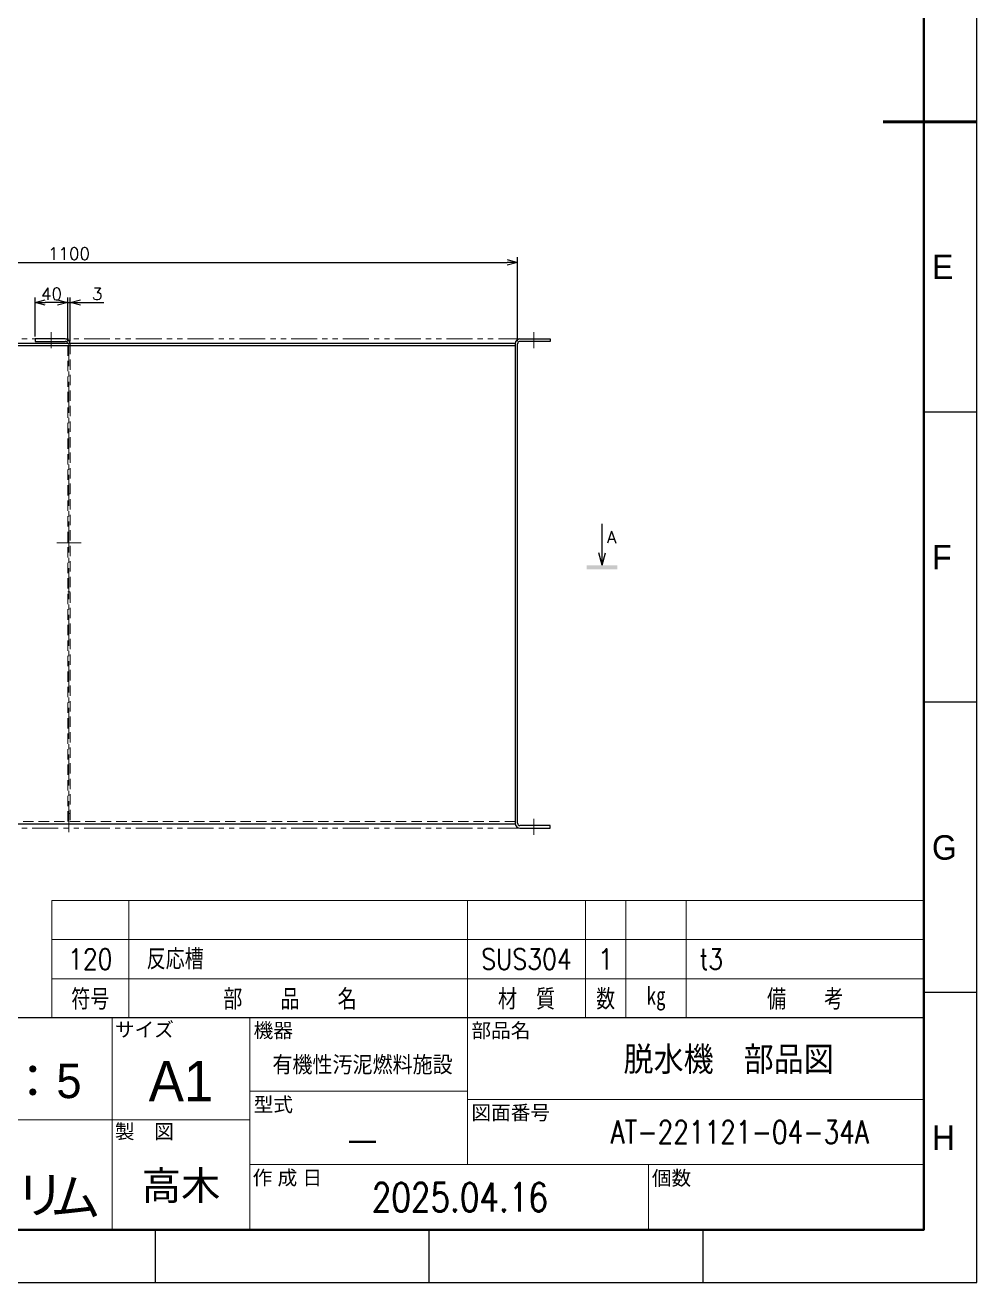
# Model space of a CAD drawing. Header units: millimetres. Extents: x 0 to 8669, y -24 to 3134.
# Drawn here: x 7502 to 8669, y 0 to 1543 of the extents above; entities that cross this region are included whole.
import ezdxf
from ezdxf.enums import TextEntityAlignment as Align

# ---------------------------------------------------------------- set-up
doc = ezdxf.new("R2010")
doc.units = ezdxf.units.MM
doc.header["$LTSCALE"] = 2
doc.header["$PDMODE"] = 99
doc.header["$PDSIZE"] = 1
for name, pattern in [('CENTER2', [28.575000000000003, 19.05, -3.175, 3.175, -3.175]), ('HIDDEN', [9.524999999999999, 6.35, -3.175]), ('PHANTOM2', [31.750000000000004, 15.875, -3.175, 3.175, -3.175, 3.175, -3.175])]:
    doc.linetypes.add(name, pattern=pattern)
for name, color, linetype, lineweight in [('02_細線', 5, 'Continuous', 13), ('04_HIDDEN', 2, 'HIDDEN', 13), ('05_CENTER', 4, 'CENTER2', 13), ('06_PHANTOM', 2, 'PHANTOM2', 13), ('08_DIM', 3, 'Continuous', 13), ('99_図枠', 7, 'Continuous', 40)]:
    doc.layers.add(name, color=color, linetype=linetype, lineweight=lineweight)
doc.styles.add('KSS_TXT', font='txt.shx', dxfattribs={"bigfont": 'extfont2.shx'})
doc.styles.add('MS_G', font='MS Gothic.ttf')
doc.styles.get("Standard").update_dxf_attribs({"font": 'txt.shx', "bigfont": 'extfont2.shx'})
doc.styles.add('寸法用', font='simplex.shx', dxfattribs={"width": 0.8, "bigfont": '@extfont2.shx'})
doc.styles.add('表題用', font='MS PGothic.ttf')
doc.dimstyles.new('KSS_DIM', dxfattribs={"dimscale": 5, "dimtxt": 3, "dimasz": 2.5, "dimexe": 1.25, "dimexo": 0.625, "dimtad": 1, "dimdsep": 46, "dimtxsty": 'KSS_TXT', "dimblk": 'OPEN30', "dimcen": 0, "dimazin": 2, "dimtfac": 0.75, "dimtmove": 0, "dimatfit": 3, "dimldrblk": 'OPEN30', "dimfxl": 1.25, "dimtolj": 1, "dimarcsym": 0})

# ---------------------------------------------------------------- blocks, each defined once
blk = doc.blocks.new('_Open30')
at = {"color": 0, "linetype": 'ByBlock', "lineweight": -2}
for p, q in [((-1, 0.26794919), (0, 0)), ((0, 0), (-1, -0.26794919)), ((0, 0), (-1, 0))]:
    blk.add_line(p, q, dxfattribs=at)
blk = doc.blocks.new('*D237')
at = {"layer": '08_DIM', "color": 0, "lineweight": -2, "transparency": 16777216}
for p, q in [((7554.478401513308, 1154.675600514239), (7554.478401513308, 1208.484656704087)), ((7557.478401513308, 1154.675600514239), (7557.478401513308, 1208.484656704087)), ((7541.978401513308, 1202.234656704087), (7529.478401513308, 1202.234656704087)), ((7554.478401513308, 1202.234656704087), (7557.478401513308, 1202.234656704087)), ((7569.978401513308, 1202.234656704087), (7598.728401513308, 1202.234656704087))]:
    blk.add_line(p, q, dxfattribs=at)
at = {"layer": 'Defpoints', "color": 0, "transparency": 16777216}
for p in [(7557.478401513308, 1202.234656704087), (7554.478401513308, 1151.550600514239), (7557.478401513308, 1151.550600514239)]:
    blk.add_point(p, dxfattribs=at)
at = {"layer": '08_DIM', "color": 0, "lineweight": -2, "transparency": 16777216, "xscale": 12.5, "yscale": 12.5, "zscale": 12.5}
blk.add_blockref('_Open30', (7554.478401513308, 1202.234656704087), dxfattribs=at)
at = {"layer": '08_DIM', "color": 0, "lineweight": -2, "transparency": 16777216, "xscale": 12.5, "yscale": 12.5, "zscale": 12.5, "rotation": 180}
blk.add_blockref('_Open30', (7557.478401513308, 1202.234656704087), dxfattribs=at)
at = {"layer": '08_DIM', "color": 0, "transparency": 16777216, "insert": (7590.603401513308, 1212.859656704087), "char_height": 15, "attachment_point": 5, "style": 'KSS_TXT'}
blk.add_mtext('\\A1;3', dxfattribs=at)
blk = doc.blocks.new('*D238')
at = {"layer": '08_DIM', "color": 0, "lineweight": -2, "transparency": 16777216}
for p, q in [((7514.478401513308, 1160.675600514239), (7514.478401513308, 1208.484656704087)), ((7554.478401513308, 1154.675600514239), (7554.478401513308, 1208.484656704087)), ((7541.978401513308, 1202.234656704087), (7526.978401513308, 1202.234656704087))]:
    blk.add_line(p, q, dxfattribs=at)
at = {"layer": 'Defpoints', "color": 0, "transparency": 16777216}
for p in [(7514.478401513308, 1202.234656704087), (7514.478401513308, 1157.550600514239), (7554.478401513308, 1151.550600514239)]:
    blk.add_point(p, dxfattribs=at)
at = {"layer": '08_DIM', "color": 0, "lineweight": -2, "transparency": 16777216, "xscale": 12.5, "yscale": 12.5, "zscale": 12.5, "rotation": 180}
blk.add_blockref('_Open30', (7514.478401513308, 1202.234656704087), dxfattribs=at)
at = {"layer": '08_DIM', "color": 0, "lineweight": -2, "transparency": 16777216, "xscale": 12.5, "yscale": 12.5, "zscale": 12.5}
blk.add_blockref('_Open30', (7554.478401513308, 1202.234656704087), dxfattribs=at)
at = {"layer": '08_DIM', "color": 0, "transparency": 16777216, "insert": (7534.478401513308, 1212.859656704087), "char_height": 15, "attachment_point": 5, "style": 'KSS_TXT'}
blk.add_mtext('\\A1;40', dxfattribs=at)
blk = doc.blocks.new('*D250')
at = {"layer": '08_DIM', "color": 0, "lineweight": -2, "transparency": 16777216}
for p, q in [((7005.978401513303, 1154.675600520133), (7005.978401513303, 1257.798353881035)), ((7018.478401513303, 1251.548353881035), (8093.478401513359, 1251.548353881035)), ((8105.978401513359, 1154.675600514239), (8105.978401513359, 1257.798353881035))]:
    blk.add_line(p, q, dxfattribs=at)
at = {"layer": 'Defpoints', "color": 0, "transparency": 16777216}
for p in [(8105.978401513359, 1251.548353881035), (7005.978401513303, 1151.550600520133), (8105.978401513359, 1151.550600514239)]:
    blk.add_point(p, dxfattribs=at)
at = {"layer": '08_DIM', "color": 0, "lineweight": -2, "transparency": 16777216, "xscale": 12.5, "yscale": 12.5, "zscale": 12.5, "rotation": 180}
blk.add_blockref('_Open30', (7005.978401513303, 1251.548353881035), dxfattribs=at)
at = {"layer": '08_DIM', "color": 0, "lineweight": -2, "transparency": 16777216, "xscale": 12.5, "yscale": 12.5, "zscale": 12.5}
blk.add_blockref('_Open30', (8105.978401513359, 1251.548353881035), dxfattribs=at)
at = {"layer": '08_DIM', "color": 0, "transparency": 16777216, "insert": (7555.978401513331, 1262.173353881035), "char_height": 15, "attachment_point": 5, "style": 'KSS_TXT'}
blk.add_mtext('\\A1;1100', dxfattribs=at)
blk = doc.blocks.new('seca03')
for q in [(-7.156586434575729e-10, 10.63524983061984), (-0.8038475780089698, 3.4999999971036), (0.8038475765776525, 3.4999999971036)]:
    blk.add_line((-7.156586434575729e-10, 0.4999999971036004), q)
blk.add_solid([(-3.76320557562849, -0.5000000028963996), (3.763205574197173, -0.5000000028963996), (-3.76320557562849, 0.4999999971036004), (3.763205574197173, 0.4999999971036004)])
blk.add_attdef('A', text='', height=3).set_placement((-2.500000000715659, 7.374853350358308), align=Align.MIDDLE)

msp = doc.modelspace()

# ---------------------------------------------------------------- linework, layer by layer
for p, q in [((7551.478401513308, 1157.550600514239), (7514.478401513308, 1157.550600514239)), ((7514.478401513308, 1157.550600514239), (7514.478401513308, 1154.550600514239)), ((8108.978401513359, 1157.550600514239), (8145.978401513359, 1157.550600514239)), ((8145.978401513359, 1157.550600514239), (8145.978401513359, 1154.550600514239)), ((7514.478401513308, 1154.550600514239), (7551.478401513308, 1154.550600514239)), ((8145.978401513359, 1154.550600514239), (8108.978401513359, 1154.550600514239)), ((8145.978401513359, 560.5506005137447), (8108.978401513359, 560.5506005137447)), ((8108.978401513359, 557.5506005137447), (8145.978401513359, 557.5506005137447)), ((8145.978401513359, 557.5506005137447), (8145.978401513359, 560.5506005137447))]:
    msp.add_line(p, q)
at = {"color": 0}
for p, q in [((7008.978401513301, 1152.550600514239), (8102.978401513301, 1152.550600514239)), ((7008.978401513301, 1152.550600514239), (8102.978401513301, 1152.550600514239)), ((7008.978401513301, 1149.550600514239), (8102.978401513301, 1149.550600514239)), ((7554.478401513301, 1152.550600514239), (7557.478401513301, 1152.550600514239)), ((8102.978401513301, 1152.550600514239), (8102.978401513301, 562.5506005144614)), ((8105.978401513359, 563.5506005137447), (8105.978401513359, 1151.550600514239)), ((8102.978401513301, 562.550600507873), (7008.978401513301, 562.550600507873))]:
    msp.add_line(p, q, dxfattribs=at)
for centre, radius, start, end in [((7551.478401513308, 1151.550600514239), 6, 0, 90), ((8108.978401513359, 1151.550600514239), 6, 90, 180), ((7551.478401513308, 1151.550600514239), 3, 0, 90), ((8108.978401513359, 1151.550600514239), 3, 90, 180), ((8108.978401513359, 563.5506005137447), 6, 180, 270), ((8108.978401513359, 563.5506005137447), 3, 180, 270)]:
    msp.add_arc(centre, radius, start, end)
at = {"layer": '02_細線'}
for p, q in [((7534.959294263221, 324.7419573705752), (7534.959294263221, 468.7419573705806)), ((7534.959294263221, 468.7419573705806), (8604.201709221366, 468.7419573705806)), ((7629.201709225368, 468.7419573705806), (7629.201709225368, 324.7419573705752)), ((8044.689895103607, 468.7419573705806), (8044.689895103607, 324.7419573705752)), ((8189.244234675703, 468.7419573705806), (8189.244234675703, 324.7419573705752)), ((8238.739177983794, 468.7419573705806), (8238.739177983794, 324.7419573705752)), ((8312.981592945931, 468.7419573705806), (8312.981592945931, 324.7419573705752)), ((7534.959294263221, 420.7419573705788), (8604.201709221366, 420.7419573705788)), ((7534.959294263221, 372.741957370577), (8604.201709221366, 372.741957370577))]:
    msp.add_line(p, q, dxfattribs=at)
at = {"layer": '04_HIDDEN'}
for p, q in [((7554.478401513301, 565.550600507873), (7554.478401513308, 1151.550600514239)), ((7557.478401513308, 1151.550600514239), (7557.478401513301, 565.550600507873)), ((7557.478401513301, 967.550600507873), (7554.478401513301, 967.550600507873)), ((7557.478401513301, 847.550600507873), (7554.478401513301, 847.550600507873)), ((7557.478401513301, 575.550600507873), (7554.478401513301, 575.550600507873)), ((8102.978401513301, 565.550600507873), (7008.978401513301, 565.550600507873))]:
    msp.add_line(p, q, dxfattribs=at)
at = {"layer": '05_CENTER'}
for p, q in [((7533.978401513315, 1146.316017445488), (7533.978401513315, 1165.713901438261)), ((8125.978401513315, 1146.316017445284), (8125.978401513301, 1165.713901438057)), ((8125.978401513359, 1146.316017445284), (8125.978401513359, 1165.713901438057)), ((7555.978401513301, 552.6222342102608), (7555.978401513301, 1152.550600514239)), ((7570.993794390273, 907.5506005079458), (7540.927137886272, 907.5506005079458)), ((8125.978401513359, 568.7851835827003), (8125.978401513359, 549.3872995899271))]:
    msp.add_line(p, q, dxfattribs=at)
at = {"layer": '06_PHANTOM'}
for p, q in [((7002.978401513301, 1157.550600514239), (8108.978401513359, 1157.550600514239)), ((7002.978401513301, 557.5506005137447), (8108.978401513359, 557.5506005137447))]:
    msp.add_line(p, q, dxfattribs=at)
at = {"layer": '99_図枠', "lineweight": 53}
msp.add_line((8669.208227756524, 1423.967182290243), (8554.196694963543, 1423.967182290243), dxfattribs=at)
at = {"layer": '99_図枠', "lineweight": 25}
for p, q in [((8669.208227756524, 1067.902727891365), (8604.201709221365, 1067.902727891365)), ((8669.208227756524, 711.838273492494), (8604.201709221365, 711.838273492494)), ((8669.208227756524, 355.7738190936229), (8604.201709221365, 355.7738190936229)), ((7662.157245618305, -0.2906353052512713), (7662.157245618305, 64.71588322991556)), ((7662.157245618305, -1.126754796132445e-07), (7662.157245618305, 64.71588322991556)), ((7997.840906331044, -1.126754796132445e-07), (7997.840906331044, 64.71588322991556)), ((8333.524567043787, -1.126754796132445e-07), (8333.524567043787, 64.71588322991556))]:
    msp.add_line(p, q, dxfattribs=at)
at = {"layer": '99_図枠', "lineweight": 13}
for p, q in [((7609.10192549076, 64.71588322991556), (7609.10192549076, 324.7419573705752)), ((7777.603670504882, 64.71588322991556), (7777.603670504882, 324.7419573705752)), ((8044.633784371571, 324.7419573705752), (8044.633784371571, 144.7239060424236)), ((7777.603670504882, 234.7329317065028), (8044.633784371571, 234.7329317065028)), ((8044.633784371571, 224.7319288549347), (8604.201709221365, 224.7319288549347)), ((7777.603670504882, 199.7294217260237), (7204.061310002419, 199.7294217260237)), ((7777.603670504882, 144.7239060424236), (8604.201709221365, 144.7239060424236)), ((8266.49107757707, 144.7239060424236), (8266.49107757707, 64.71588322991556))]:
    msp.add_line(p, q, dxfattribs=at)
at = {"layer": '99_図枠'}
msp.add_lwpolyline([(4835.823834752095, 64.71588322991556), (8604.201709221365, 64.71588322991556), (8604.201709221365, 2783.218481350559), (4835.823834752095, 2783.218481350559)], close=True, dxfattribs=at)
at = {"layer": '99_図枠', "lineweight": 25}
msp.add_lwpolyline([(7204.061310002419, 64.71588322991556), (8604.201709221365, 64.71588322991556), (8604.201709221365, 324.7419573705752), (7204.061310002419, 324.7419573705752)], close=True, dxfattribs=at)
at = {"layer": 'Defpoints'}
msp.add_lwpolyline([(4641.004299187352, -1.126754796132445e-07), (8669.208227756524, -1.126754796132445e-07), (8669.208227756524, 2848.22499988572), (4641.004299187352, 2848.22499988572)], close=True, dxfattribs=at)

# ---------------------------------------------------------------- block references
ref = msp.add_blockref('seca03', (8209.679562880265, 877.5086275263945), dxfattribs=dict(xscale=5, yscale=5, zscale=5))
ref.add_attrib('A', 'A', dxfattribs={"height": 15}).set_placement((8221.345928040952, 914.3828942781854), align=Align.MIDDLE)

# ---------------------------------------------------------------- texts
for tag, height, style, width, p in [('120', 25, 'KSS_TXT', 0.85, (7582.080501744289, 396.7419573705733)), ('SUS304', 25, 'KSS_TXT', 0.85, (8116.967064889626, 396.7419573705733)), ('1', 25, 'KSS_TXT', 0.85, (8213.991706329738, 396.7419573705733)), ('符号', 25, 'KSS_TXT', 0.85, (7582.161900513225, 348.7509292348709)), ('部\u3000\u3000品\u3000\u3000名', 25, 'KSS_TXT', 0.85, (7827.027200933431, 348.7509292348709)), ('材\u3000質', 25, 'KSS_TXT', 0.85, (8117.048463658562, 348.7509292348709)), ('数', 25, 'KSS_TXT', 0.85, (8214.073105098674, 348.7509292348709)), ('㎏', 25, 'KSS_TXT', 0.85, (8275.941784233777, 348.7509292348709)), ('備\u3000\u3000考', 25, 'KSS_TXT', 0.85, (8458.673049852574, 348.7509292348709)), ('脱水機\u3000部品図', 30, '表題用', 0.9, (8364.886090780188, 274.7369431127568)), ('有機性汚泥燃料施設', 20, '表題用', 0.9, (7915.934960923789, 267.9984324750144)), ('AT-221121-04-34A', 28, '寸法用', 0.8, (8378.562779545051, 184.7279174486803)), ('―', 28, 'KSS_TXT', 0.9, (7915.877797305175, 176.4695135787761)), ('2025.04.16', 35, '寸法用', 0.8, (8035.306279336661, 104.7198946361696))]:
    msp.add_attdef(tag, text='', height=height, dxfattribs=dict(style=style, width=width)).set_placement(p, align=Align.MIDDLE)
at = {"style": 'KSS_TXT', "width": 0.85}
for tag, p in [('反応槽', (7651.161117018723, 396.7419573705733)), ('t3', (8329.056588497855, 396.7419626886799))]:
    msp.add_attdef(tag, text='', height=25, dxfattribs=at).set_placement(p, align=Align.MIDDLE_LEFT)
at = {"style": '表題用'}
for tag, height, p in [('1：5', 42.42849694619999, (7511.592147688009, 247.2341852709537)), ('高木', 35.35708078849999, (7693.352797997818, 119.7213989135153))]:
    msp.add_attdef(tag, text='', height=height, dxfattribs=at).set_placement(p, align=Align.MIDDLE)
at = {"layer": '99_図枠', "lineweight": 13, "style": '表題用'}
for s, p in [('E', (8614.202712072925, 1245.9349550908)), ('F', (8614.202712072925, 889.8705006919276)), ('G', (8614.202712072925, 533.8060462930584)), ('H', (8614.202712072925, 177.7415918941879))]:
    msp.add_text(s, height=30.00300855469163, dxfattribs=at).set_placement(p, align=Align.MIDDLE_LEFT)
at = {"layer": '99_図枠', "style": '表題用'}
for s, p in [('サイズ', (7612.273587666935, 310.4027653618627)), ('機器', (7782.409256211577, 309.376405363269)), ('部品名', (8049.439370078285, 309.376405363269)), ('型式', (7782.409256211577, 218.4834526794834)), ('図面番号', (8049.439370078279, 208.4824498279154)), ('製\u3000図', (7612.273695409994, 185.3902297173172)), ('作 成 日', (7781.189173781005, 128.6862153083794)), ('個数', (8270.689531131156, 128.1972909847736))]:
    msp.add_text(s, height=17.67854039424999, dxfattribs=at).set_placement(p, align=Align.MIDDLE_LEFT)
msp.add_text('A1', height=49.49991310389998, dxfattribs=at).set_placement((7693.352797997818, 247.2341852709537), align=Align.MIDDLE)
at = {"layer": '99_図枠', "lineweight": 5, "style": 'MS_G'}
for s, p in [('リ', (7520.37831889063, 107.6992113994756)), ('ム', (7563.890069659902, 104.8489255867808))]:
    msp.add_text(s, height=45.14852727309996, dxfattribs=at).set_placement(p, align=Align.MIDDLE_CENTER)

# ---------------------------------------------------------------- dimensions: what is measured, and where the dimension line sits
at = {"layer": '08_DIM'}
for base, p1, p2, picture, middle in [((8105.978401513359, 1251.548353881035), (7005.978401513303, 1151.550600520133), (8105.978401513359, 1151.550600514239), '*D250', (7555.978401513331, 1262.173353881035)), ((7514.478401513308, 1202.234656704087), (7554.478401513308, 1151.550600514239), (7514.478401513308, 1157.550600514239), '*D238', (7534.478401513308, 1212.859656704087)), ((7557.478401513308, 1202.234656704087), (7554.478401513308, 1151.550600514239), (7557.478401513308, 1151.550600514239), '*D237', (7590.603401513308, 1212.859656704087))]:
    dim = msp.add_linear_dim(base=base, p1=p1, p2=p2, dimstyle='KSS_DIM', override={"dimarcsym": 1}, dxfattribs=at)
    dim.commit()
    dim.dimension.update_dxf_attribs({"geometry": picture, "text_midpoint": middle})

doc.saveas('drawing.dxf')
